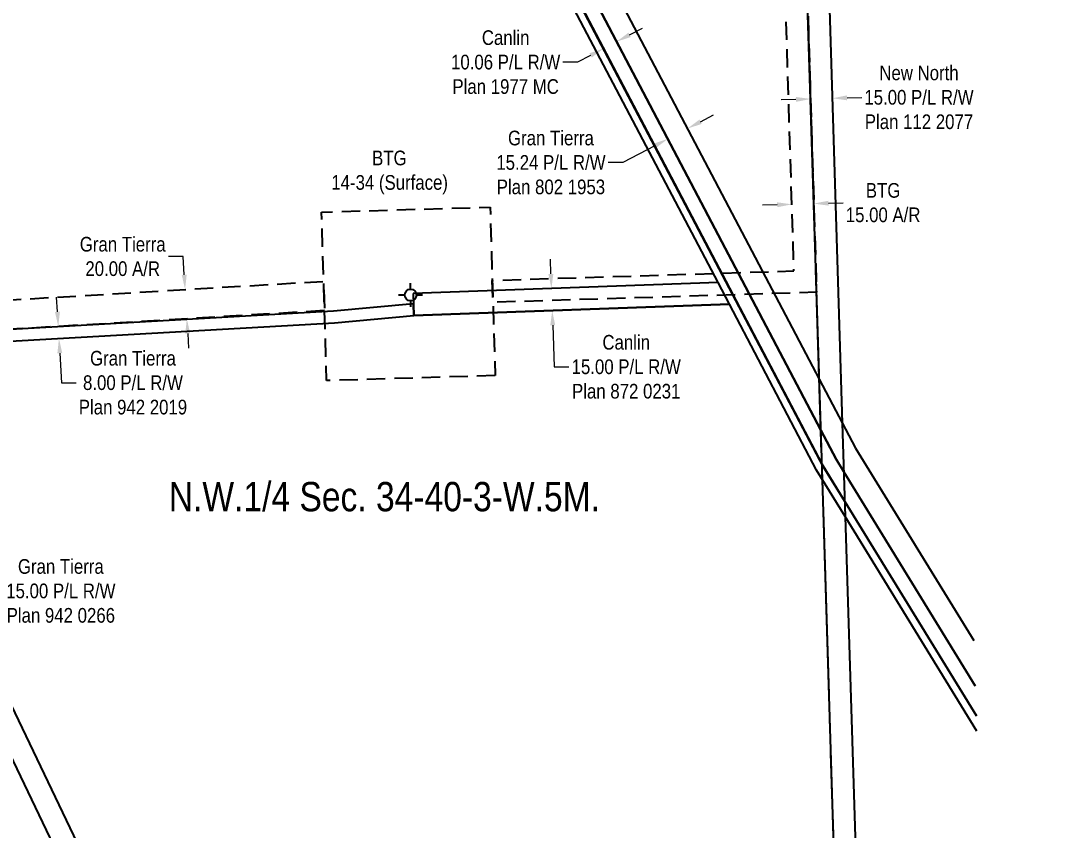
# Model space of a CAD drawing. Extents: x 675519 to 688669, y 5804595 to 5836613.
# Drawn here: x 679398 to 680100, y 5818567 to 5819119 of the extents above; entities that cross this region are included whole.
import ezdxf
from ezdxf.enums import TextEntityAlignment as Align

# ---------------------------------------------------------------- set-up
doc = ezdxf.new("R2010")
doc.units = 0
doc.header["$LTSCALE"] = 5
doc.header["$PDMODE"] = 3
doc.header["$PDSIZE"] = 10
doc.linetypes.add('foc-ACCESSROAD', pattern=[3.75, 2.5, -1.25])
doc.linetypes.add('foc-QUARTERLINE', pattern=[33, 25, -3, 2, -3])
doc.layers.get('Defpoints').update_dxf_attribs({"color": 9})
for name, color, linetype in [('C-SYMBOL', 7, 'Continuous'), ('F-AR', 190, 'foc-ACCESSROAD'), ('F-RW', 190, 'Continuous'), ('F-WS', 190, 'foc-ACCESSROAD'), ('F-WS-S', 8, 'Continuous'), ('L-QSEC', 8, 'foc-QUARTERLINE')]:
    doc.layers.add(name, color=color, linetype=linetype)
for name, color, linetype, lineweight in [('F-AR-T', 190, 'Continuous', 9), ('F-RW-T', 190, 'Continuous', 9), ('F-WS-T', 190, 'Continuous', 9)]:
    doc.layers.add(name, color=color, linetype=linetype, lineweight=lineweight)
doc.layers.add('P-75m DRAINAGE AREA', color=7, linetype='Continuous', true_color=0xf1f8f1)
doc.styles.add('175L', font='ARIALN.TTF', dxfattribs={"height": 20})
doc.styles.add('80CG', font='ARIALN.TTF', dxfattribs={"height": 10})
doc.styles.add('80L', font='ARIALN.TTF', dxfattribs={"height": 10})
doc.dimstyles.new('Compass 5 000', dxfattribs={"dimscale": 5, "dimtxt": 9, "dimasz": 2, "dimexe": 0.2, "dimexo": 0.0625, "dimgap": 0.5, "dimtad": 0, "dimtih": 1, "dimtoh": 1, "dimzin": 0, "dimdsep": 46, "dimtxsty": '80CG', "dimcen": 0.1, "dimse1": 1, "dimse2": 1, "dimclrd": 256, "dimclrt": 256, "dimaunit": 1, "dimadec": 4, "dimazin": 0, "dimtfac": 0.06, "dimtofl": 0, "dimtmove": 0, "dimatfit": 1, "dimfxl": 0.2, "dimtolj": 1, "dimtzin": 0, "dimlwd": -1, "dimarcsym": 0})

# ---------------------------------------------------------------- blocks, each defined once
blk = doc.blocks.new('*D481')
at = {"layer": 'Defpoints', "color": 0, "transparency": 16777216}
for p in [(679840.53, 5819068.88), (679827.04, 5819061.79), (679852.84, 5819045.47)]:
    blk.add_point(p, dxfattribs=at)
at = {"layer": 'F-RW-T', "transparency": 16777216}
for p, q in [((679861.69, 5819050.12), (679870.54, 5819054.77)), ((679830.5, 5819033.72), (679808.76, 5819022.29)), ((679808.76, 5819022.29), (679798.76, 5819022.29))]:
    blk.add_line(p, q, dxfattribs=at)
for points in [[(679860.92, 5819051.59), (679862.47, 5819048.64), (679852.84, 5819045.47)], [(679829.73, 5819035.2), (679831.28, 5819032.25), (679839.35, 5819038.38)]]:
    blk.add_solid(points, dxfattribs=at)
at = {"layer": 'F-RW-T', "transparency": 16777216, "insert": (679759.68, 5819022.29), "char_height": 10, "attachment_point": 5, "style": '80CG'}
blk.add_mtext('\\A1;Gran Tierra\\P15.24 P/L R/W\\PPlan 802 1953', dxfattribs=at)
blk = doc.blocks.new('*D482')
at = {"layer": 'Defpoints', "color": 0, "transparency": 16777216}
for p in [(679795.57, 5819100.05), (679805.2, 5819103.34), (679796.3, 5819098.66)]:
    blk.add_point(p, dxfattribs=at)
at = {"layer": 'F-RW-T', "transparency": 16777216}
for p, q in [((679813.32, 5819109.38), (679822.17, 5819114.04)), ((679786.72, 5819095.4), (679777.87, 5819090.74)), ((679777.87, 5819090.74), (679767.87, 5819090.74))]:
    blk.add_line(p, q, dxfattribs=at)
for points in [[(679812.55, 5819110.86), (679814.1, 5819107.91), (679804.47, 5819104.73)], [(679785.94, 5819096.87), (679787.49, 5819093.92), (679795.57, 5819100.05)]]:
    blk.add_solid(points, dxfattribs=at)
at = {"layer": 'F-RW-T', "transparency": 16777216, "insert": (679728.78, 5819090.74), "char_height": 10, "attachment_point": 5, "style": '80CG'}
blk.add_mtext('\\A1;Canlin\\P10.06 P/L R/W\\PPlan 1977 MC', dxfattribs=at)
blk = doc.blocks.new('*D484')
at = {"layer": 'Defpoints', "color": 0, "transparency": 16777216}
for p in [(679936.76, 5819065.57), (679951.62, 5819066.11), (679951.63, 5819066.02)]:
    blk.add_point(p, dxfattribs=at)
at = {"layer": 'F-RW-T', "transparency": 16777216}
for p, q in [((679926.76, 5819065.35), (679916.77, 5819065.04)), ((679961.62, 5819066.42), (679971.61, 5819066.72))]:
    blk.add_line(p, q, dxfattribs=at)
for points in [[(679926.71, 5819067.02), (679926.82, 5819063.68), (679936.76, 5819065.66)], [(679961.57, 5819068.08), (679961.67, 5819064.75), (679951.62, 5819066.11)]]:
    blk.add_solid(points, dxfattribs=at)
at = {"layer": 'F-RW-T', "transparency": 16777216, "insert": (680010.7, 5819066.72), "char_height": 10, "attachment_point": 5, "style": '80CG'}
blk.add_mtext('\\A1;New North\\P15.00 P/L R/W\\PPlan 112 2077', dxfattribs=at)
blk = doc.blocks.new('*D485')
at = {"layer": 'Defpoints', "color": 0, "transparency": 16777216}
for p in [(679850.29, 5819232.35), (679857.27, 5819219.08), (679805.98, 5819192.08)]:
    blk.add_point(p, dxfattribs=at)
at = {"layer": 'F-RW-T', "transparency": 16777216}
for p, q in [((679794.34, 5819214.2), (679789.69, 5819223.05)), ((679810.64, 5819183.23), (679829.5, 5819147.4)), ((679829.5, 5819147.4), (679839.5, 5819147.4))]:
    blk.add_line(p, q, dxfattribs=at)
for points in [[(679795.82, 5819214.98), (679792.87, 5819213.43), (679799, 5819205.35)], [(679812.12, 5819184.01), (679809.17, 5819182.46), (679805.98, 5819192.08)]]:
    blk.add_solid(points, dxfattribs=at)
at = {"layer": 'F-RW-T', "transparency": 16777216, "insert": (679878.59, 5819147.4), "char_height": 10, "attachment_point": 5, "style": '80CG'}
blk.add_mtext('\\A1;15.00 P/L R/W\\PPlan 892 2276', dxfattribs=at)
blk = doc.blocks.new('*D487')
at = {"layer": 'Defpoints', "color": 0, "transparency": 16777216}
for p in [(679923.78, 5819000.43), (679938.76, 5819000.9), (679938.97, 5818994.29)]:
    blk.add_point(p, dxfattribs=at)
at = {"layer": 'F-AR-T', "transparency": 16777216}
for p, q in [((679948.96, 5818994.6), (679958.96, 5818994.91)), ((679913.99, 5818993.51), (679903.99, 5818993.2))]:
    blk.add_line(p, q, dxfattribs=at)
for points in [[(679913.94, 5818995.17), (679914.04, 5818991.84), (679923.98, 5818993.82)], [(679948.91, 5818996.26), (679949.01, 5818992.93), (679938.97, 5818994.29)]]:
    blk.add_solid(points, dxfattribs=at)
at = {"layer": 'F-AR-T', "transparency": 16777216, "insert": (679986.24, 5818994.91), "char_height": 10, "attachment_point": 5, "style": '80CG'}
blk.add_mtext('\\A1;BTG\\P15.00 A/R', dxfattribs=at)
blk = doc.blocks.new('Gabd')
for p, q in [((0, 0.81), (0, 1.62)), ((-0.81, 0), (-1.62, 0)), ((1.62, 0), (0.81, 0)), ((0, -0.81), (0, -1.62))]:
    blk.add_line(p, q)
blk.add_circle((0, 0), 0.8)
blk = doc.blocks.new('*D488')
at = {"layer": 'Defpoints', "color": 0, "transparency": 16777216}
for p in [(679358.28, 5818721.48), (679359.76, 5818718.39), (679346.24, 5818711.91)]:
    blk.add_point(p, dxfattribs=at)
at = {"layer": 'F-RW-T', "transparency": 16777216}
for p, q in [((679367.3, 5818725.8), (679376.32, 5818730.12)), ((679376.32, 5818730.12), (679386.32, 5818730.12)), ((679335.74, 5818710.69), (679326.72, 5818706.37))]:
    blk.add_line(p, q, dxfattribs=at)
for points in [[(679366.58, 5818727.3), (679368.02, 5818724.29), (679358.28, 5818721.48)], [(679335.02, 5818712.19), (679336.46, 5818709.18), (679344.76, 5818715.01)]]:
    blk.add_solid(points, dxfattribs=at)
at = {"layer": 'F-RW-T', "transparency": 16777216, "insert": (679425.41, 5818730.12), "char_height": 10, "attachment_point": 5, "style": '80CG'}
blk.add_mtext('\\A1;Gran Tierra\\P15.00 P/L R/W\\PPlan 942 0266', dxfattribs=at)
blk = doc.blocks.new('*D491')
at = {"layer": 'Defpoints', "color": 0, "transparency": 16777216}
for p in [(679779.34, 5818937.04), (679760.55, 5818921.35), (679779.88, 5818922.05)]:
    blk.add_point(p, dxfattribs=at)
at = {"layer": 'F-RW-T', "transparency": 16777216}
for p, q in [((679759.65, 5818946.33), (679759.29, 5818956.33)), ((679760.91, 5818911.36), (679761.93, 5818882.98)), ((679761.93, 5818882.98), (679771.93, 5818882.98))]:
    blk.add_line(p, q, dxfattribs=at)
for points in [[(679761.31, 5818946.39), (679757.98, 5818946.27), (679760.01, 5818936.34)], [(679762.57, 5818911.42), (679759.24, 5818911.3), (679760.55, 5818921.35)]]:
    blk.add_solid(points, dxfattribs=at)
at = {"layer": 'F-RW-T', "transparency": 16777216, "insert": (679811.02, 5818882.98), "char_height": 10, "attachment_point": 5, "style": '80CG'}
blk.add_mtext('\\A1;Canlin\\P15.00 P/L R/W\\PPlan 872 0231', dxfattribs=at)
blk = doc.blocks.new('*D493')
at = {"layer": 'Defpoints', "color": 0, "transparency": 16777216}
for p in [(679510.16, 5818935.7), (679514.68, 5818935.97), (679515.86, 5818916.01)]:
    blk.add_point(p, dxfattribs=at)
at = {"layer": 'F-AR-T', "transparency": 16777216}
for p, q in [((679508.82, 5818958.21), (679498.82, 5818958.21)), ((679509.57, 5818945.69), (679508.82, 5818958.21)), ((679511.94, 5818905.76), (679512.53, 5818895.78))]:
    blk.add_line(p, q, dxfattribs=at)
for points in [[(679511.23, 5818945.78), (679507.9, 5818945.59), (679510.16, 5818935.7)], [(679513.6, 5818905.86), (679510.28, 5818905.66), (679511.35, 5818915.74)]]:
    blk.add_solid(points, dxfattribs=at)
at = {"layer": 'F-AR-T', "transparency": 16777216, "insert": (679467.61, 5818958.21), "char_height": 10, "attachment_point": 5, "style": '80CG'}
blk.add_mtext('\\A1;Gran Tierra\\P20.00 A/R', dxfattribs=at)
blk = doc.blocks.new('*D792')
at = {"layer": 'Defpoints', "color": 0, "transparency": 16777216}
for p in [(679409.62, 5818909.69), (679410.08, 5818901.52), (679424.13, 5818902.32)]:
    blk.add_point(p, dxfattribs=at)
at = {"layer": 'F-RW-T', "transparency": 16777216}
for p, q in [((679423.09, 5818920.48), (679422.53, 5818930.46)), ((679424.7, 5818892.34), (679425.85, 5818872.13)), ((679425.85, 5818872.13), (679435.85, 5818872.13))]:
    blk.add_line(p, q, dxfattribs=at)
for points in [[(679424.76, 5818920.57), (679421.43, 5818920.38), (679423.66, 5818910.49)], [(679426.36, 5818892.43), (679423.03, 5818892.24), (679424.13, 5818902.32)]]:
    blk.add_solid(points, dxfattribs=at)
at = {"layer": 'F-RW-T', "transparency": 16777216, "insert": (679474.6, 5818872.13), "char_height": 10, "attachment_point": 5, "style": '80CG'}
blk.add_mtext('\\A1;Gran Tierra\\P8.00 P/L R/W\\PPlan 942 2019', dxfattribs=at)

msp = doc.modelspace()

# ---------------------------------------------------------------- linework, layer by layer
at = {"layer": 'F-AR', "flags": 128}
for points in [[(679929.763, 5819290.704), (679940.852, 5818933.844), (679720.141, 5818926.968), (679719.674, 5818941.958), (679925.396, 5818948.367), (679914.772, 5819290.238)], [(679605.266, 5818921.323), (679374.859, 5818907.629), (679374.123, 5818927.617), (679604.67, 5818941.32)]]:
    msp.add_lwpolyline(points, close=True, dxfattribs=at)
at = {"layer": 'F-RW', "flags": 128}
for points in [[(680049.823, 5818645.082), (679960.022, 5818791.255), (679945.382, 5818815.076), (679759.927, 5819167.847), (679752.949, 5819181.12), (679699.771, 5819282.281), (679710.918, 5819282.689), (679768.828, 5819172.53), (679943.782, 5818839.732), (679954.127, 5818820.054), (679959.43, 5818811.411), (680049.104, 5818665.453)], [(680049.104, 5818665.453), (679959.43, 5818811.411), (679954.127, 5818820.054), (679943.782, 5818839.732), (679768.828, 5819172.53), (679761.849, 5819185.803), (679710.918, 5819282.689), (679727.807, 5819283.306), (679775.333, 5819192.899), (679942.7, 5818874.536), (679967.377, 5818827.596), (680048.014, 5818696.343)], [(680050.193, 5818634.579), (679960.337, 5818780.84), (679940.877, 5818812.513), (679881.367, 5818925.711), (679873.626, 5818940.439), (679755.344, 5819165.434), (679694.029, 5819282.072), (679699.771, 5819282.281), (679752.949, 5819181.12), (679944.497, 5818816.76), (679960.022, 5818791.255), (680049.823, 5818645.082)], [(679963.168, 5818216.18), (679606.371, 5818203.221), (679590.034, 5818202.628), (679500.406, 5818199.419), (679499.866, 5818214.398), (679582.953, 5818217.409), (679962.702, 5818231.171), (679955.142, 5818474.318), (679944.829, 5818806.082), (679931.136, 5819245.722), (680028.506, 5819249.141)], [(680029.035, 5819234.156), (679946.561, 5819231.267), (679958.412, 5818844.649), (679960.337, 5818780.84), (679969.902, 5818474.983), (679977.978, 5818216.718), (679963.168, 5818216.18)], [(680224.06, 5816500.303), (680180.869, 5816551.626), (680138.717, 5816601.702), (680048.605, 5816867.567), (680003.956, 5816999.296), (679779.41, 5817661.744), (679610.157, 5818160.583), (679590.034, 5818202.628), (679516.103, 5818357.109), (679490.179, 5818412.056), (679470.406, 5818452.508), (679191.264, 5819035.664), (679143.894, 5819033.931), (679143.342, 5819048.918), (679200.544, 5819051.012), (679486.683, 5818453.24), (679599.296, 5818218.002), (679624.071, 5818166.249), (679715.519, 5817896.701), (679793.614, 5817666.558), (680064.224, 5816868.207), (680152.014, 5816609.197), (680225.186, 5816522.255)]]:
    msp.add_lwpolyline(points, dxfattribs=at)
for points in [[(679665.645, 5818932.936), (679666.188, 5818917.948), (679881.367, 5818925.711), (679873.626, 5818940.439)], [(679148.772, 5818901.371), (679253.557, 5818904.994), (679308.426, 5818906.891), (679374.635, 5818899.504), (679612.023, 5818913.023), (679666.191, 5818917.948), (679665.898, 5818925.953), (679611.433, 5818921.001), (679374.863, 5818907.529), (679374.603, 5818914.599), (679309.001, 5818921.917), (679253.039, 5818919.983), (679148.221, 5818916.359)]]:
    msp.add_lwpolyline(points, close=True, dxfattribs=at)
at = {"layer": 'F-WS', "flags": 128}
msp.add_lwpolyline([(679721.622, 5818876.998), (679606.691, 5818873.568), (679603.262, 5818988.499), (679660.727, 5818990.214), (679718.192, 5818991.928)], close=True, dxfattribs=at)
at = {"layer": 'L-QSEC', "flags": 128}
msp.add_lwpolyline([(679980.152, 5817670.013), (679929.763, 5819290.704)], dxfattribs=at)
at = {"layer": 'P-75m DRAINAGE AREA'}
msp.add_line((679881.367, 5818925.711), (679666.191, 5818917.948), dxfattribs=at)

# ---------------------------------------------------------------- block references
at = {"layer": 'F-WS-S', "xscale": 4.999214999999942, "yscale": 4.999214999999942, "zscale": 4.999214999999942}
msp.add_blockref('Gabd', (679663.912, 5818931.946), dxfattribs=at)

# ---------------------------------------------------------------- texts
at = {"layer": 'C-SYMBOL', "color": 3, "style": '175L'}
msp.add_text('N.W.1/4 Sec. 34-40-3-W.5M.', height=19.99686, dxfattribs=at).set_placement((679646.077, 5818778.494), align=Align.BOTTOM_CENTER)

# ---------------------------------------------------------------- dimensions: what is measured, and where the dimension line sits
at = {"layer": 'F-AR-T'}
dim = msp.add_aligned_dim(p1=(679923.778, 5819000.429), p2=(679938.761, 5819000.896), distance=-6.612, text='BTG\\P15.00 A/R', dimstyle='Compass 5 000', dxfattribs=at)
dim.commit()
dim.dimension.update_dxf_attribs({"geometry": '*D487', "text_midpoint": (679986.239, 5818994.91)})
dim = msp.add_linear_dim(base=(679510.16, 5818935.703), p1=(679515.862, 5818916.01), p2=(679514.676, 5818935.971), angle=93.401438, text='Gran Tierra\\P20.00 A/R', dimstyle='Compass 5 000', dxfattribs=at)
dim.commit()
dim.dimension.update_dxf_attribs({"geometry": '*D493', "text_midpoint": (679467.607, 5818958.213), "dimtype": 161})
at = {"layer": 'F-RW-T'}
for base, p1, p2, angle, text, picture, middle in [((679805.984, 5819192.083), (679850.291, 5819232.347), (679857.275, 5819219.076), 297.756606, '15.00 P/L R/W\\PPlan 892 2276', '*D485', (679878.585, 5819147.4)), ((679852.84, 5819045.465), (679827.045, 5819061.79), (679840.531, 5819068.88), 27.731451, 'Gran Tierra\\P15.24 P/L R/W\\PPlan 802 1953', '*D481', (679759.678, 5819022.294)), ((679760.547, 5818921.352), (679779.339, 5818937.038), (679779.879, 5818922.05), 272.06616, 'Canlin\\P15.00 P/L R/W\\PPlan 872 0231', '*D491', (679811.017, 5818882.985)), ((679424.128, 5818902.323), (679409.618, 5818909.695), (679410.083, 5818901.523), 273.25926, 'Gran Tierra\\P8.00 P/L R/W\\PPlan 942 2019', '*D792', (679474.596, 5818872.132))]:
    dim = msp.add_linear_dim(base=base, p1=p1, p2=p2, angle=angle, text=text, dimstyle='Compass 5 000', dxfattribs=at)
    dim.commit()
    dim.dimension.update_dxf_attribs({"geometry": picture, "text_midpoint": middle, "dimtype": 161})
for p1, p2, distance, text, picture, middle in [((679936.763, 5819065.565), (679951.626, 5819066.021), 0.092, 'New North\\P15.00 P/L R/W\\PPlan 112 2077', '*D484', (680010.7, 5819066.725)), ((679346.235, 5818711.913), (679359.763, 5818718.388), 3.428, 'Gran Tierra\\P15.00 P/L R/W\\PPlan 942 0266', '*D488', (679425.409, 5818730.116))]:
    dim = msp.add_aligned_dim(p1=p1, p2=p2, distance=distance, text=text, dimstyle='Compass 5 000', dxfattribs=at)
    dim.commit()
    dim.dimension.update_dxf_attribs({"geometry": picture, "text_midpoint": middle})

# ---------------------------------------------------------------- next in the draw order: texts
at = {"layer": 'F-WS-T', "insert": (679609.207, 5819030.412), "char_height": 9.99881, "attachment_point": 1, "style": '80L', "bg_fill": 2}
msp.add_mtext_dynamic_manual_height_columns('\\pi28.494;BTG\\P\\pi0.67004;14-34 (Surface)', width=78.99795, gutter_width=45, heights=[0], dxfattribs=at)

# ---------------------------------------------------------------- next in the draw order: dimensions: what is measured, and where the dimension line sits
at = {"layer": 'F-RW-T'}
dim = msp.add_aligned_dim(p1=(679805.201, 5819103.342), p2=(679796.298, 5819098.662), distance=-1.567, text='Canlin\\P10.06 P/L R/W\\PPlan 1977 MC', dimstyle='Compass 5 000', dxfattribs=at)
dim.commit()
dim.dimension.update_dxf_attribs({"geometry": '*D482', "text_midpoint": (679728.781, 5819090.742)})

doc.saveas('drawing.dxf')
